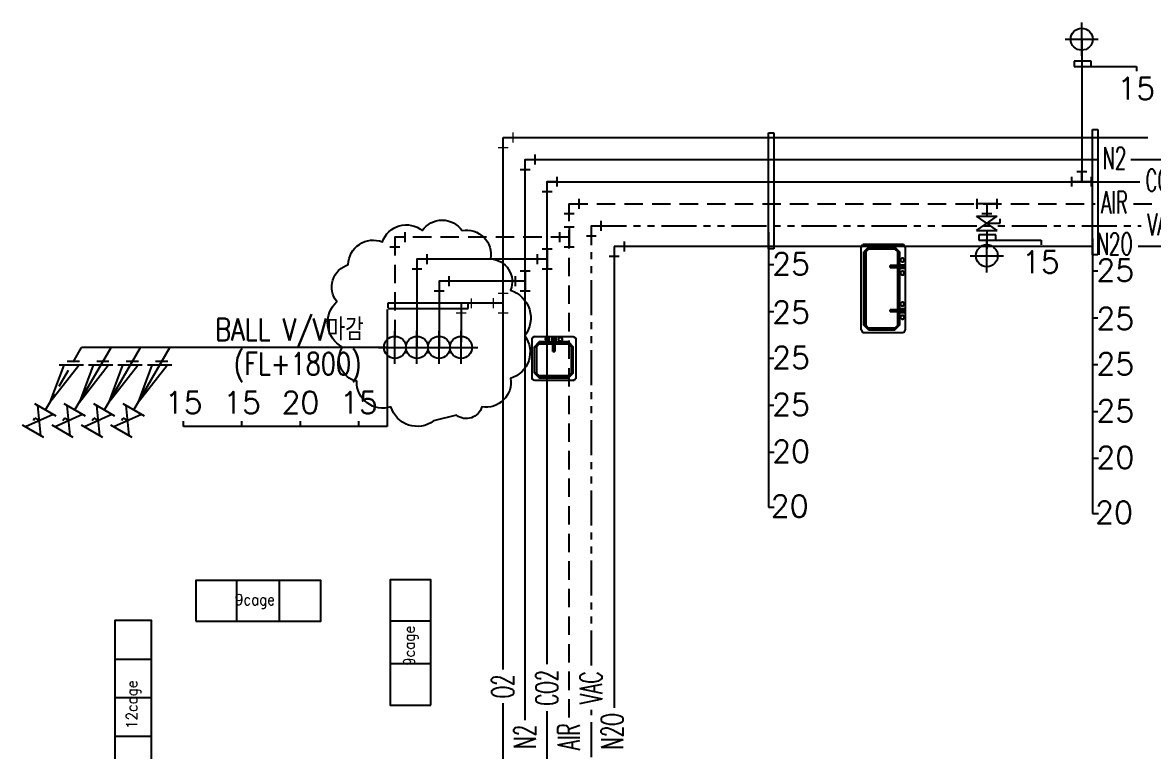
# Model space of a CAD drawing. Header units: millimetres. Extents: x 10903 to 284569, y 2319 to 62017.
# Drawn here: x 251458 to 266829, y 19816 to 29721 of the extents above; entities that cross this region are included whole.
import ezdxf
from ezdxf.enums import TextEntityAlignment as Align

# ---------------------------------------------------------------- set-up
doc = ezdxf.new("R2010")
doc.units = ezdxf.units.MM
for name, pattern in [('DASHED', [0.75, 0.5, -0.25]), ('DASHED2', [0.375, 0.25, -0.125]), ('HIDDEN', [0.375, 0.25, -0.125]), ('PHANTOM', [63.5, 31.75, -6.35, 6.35, -6.35, 6.35, -6.35])]:
    doc.linetypes.add(name, pattern=pattern)
for name, color, linetype in [('5TXT', 7, 'Continuous'), ('ex', 1, 'Continuous'), ('IVC-SPF', 1, 'Continuous'), ('pipe', 3, 'Continuous'), ('UT GAS', 4, 'Continuous'), ('UTIL-AIR', 3, 'DASHED2'), ('UTIL-CO2', 2, 'Continuous'), ('UTIL-N2', 6, 'Continuous'), ('UTIL-VACUUM', 7, 'HIDDEN'), ('기자재', 8, 'DASHED2'), ('빌트인', 8, 'Continuous')]:
    doc.layers.add(name, color=color, linetype=linetype)
doc.layers.add('UTIL-O2', color=4, linetype='Continuous', lineweight=0)
doc.styles.add('GHS', font='ROMANS.shx', dxfattribs={"bigfont": 'whgtxt.shx'})
doc.styles.add('굴림', font='simple.shx', dxfattribs={"bigfont": 'whgtxt.shx'})
doc.styles.add('으뜸체', font='simplex.shx', dxfattribs={"bigfont": 'whgtxt.shx'})

# ---------------------------------------------------------------- blocks, each defined once
blk = doc.blocks.new('SINK3')
at = {"layer": '빌트인', "linetype": 'Continuous'}
for p, q in [((-562, 0), (-600, -25)), ((-562, 0), (562, 0)), ((562, 0), (600, -25)), ((-600, -25), (-600, -575)), ((-498, -76), (-562, -140)), ((-562, -140), (-498, -76)), ((-562, -498), (-562, -140)), ((-562, -140), (-536, -140)), ((-562, -498), (-562, -140)), ((-536, -140), (-562, -140)), ((-536, -140), (-498, -102)), ((-498, -102), (-536, -140)), ((-536, -140), (-536, -498)), ((-536, -140), (-536, -498)), ((498, -76), (-498, -76)), ((-498, -102), (-498, -76)), ((-498, -76), (498, -76)), ((-498, -102), (-498, -76)), ((-498, -102), (498, -102)), ((498, -102), (-498, -102)), ((-414, -32), (-415, -38)), ((-415, -38), (-414, -32)), ((-414, -32), (-415, -38)), ((-415, -38), (-414, -32)), ((-415, -38), (-415, -38)), ((-415, -38), (-414, -45)), ((-415, -38), (-415, -38)), ((-414, -45), (-415, -38)), ((-415, -38), (-414, -45)), ((-414, -45), (-415, -38)), ((-411, -25), (-414, -32)), ((-414, -32), (-411, -25)), ((-411, -25), (-414, -32)), ((-414, -32), (-411, -25)), ((-414, -32), (-414, -32)), ((-414, -32), (-414, -32)), ((-414, -45), (-414, -45)), ((-414, -45), (-411, -51)), ((-414, -45), (-414, -45)), ((-411, -51), (-414, -45)), ((-414, -45), (-411, -51)), ((-411, -51), (-414, -45)), ((-407, -20), (-411, -25)), ((-411, -25), (-407, -20)), ((-407, -20), (-411, -25)), ((-411, -25), (-407, -20)), ((-411, -25), (-411, -25)), ((-411, -25), (-411, -25)), ((-411, -51), (-411, -51)), ((-411, -51), (-407, -56)), ((-411, -51), (-411, -51)), ((-407, -56), (-411, -51)), ((-411, -51), (-407, -56)), ((-407, -56), (-411, -51)), ((-402, -16), (-407, -20)), ((-407, -20), (-402, -16)), ((-402, -16), (-407, -20)), ((-407, -20), (-402, -16)), ((-407, -20), (-407, -20)), ((-407, -20), (-407, -20)), ((-407, -56), (-407, -56)), ((-407, -56), (-402, -60)), ((-407, -56), (-407, -56)), ((-402, -60), (-407, -56)), ((-407, -56), (-402, -60)), ((-402, -60), (-407, -56)), ((-396, -14), (-402, -16)), ((-402, -16), (-396, -14)), ((-396, -14), (-402, -16)), ((-402, -16), (-396, -14)), ((-402, -16), (-402, -16)), ((-402, -16), (-402, -16)), ((-402, -60), (-402, -60)), ((-402, -60), (-396, -63)), ((-402, -60), (-402, -60)), ((-396, -63), (-402, -60)), ((-402, -60), (-396, -63)), ((-396, -63), (-402, -60)), ((-389, -13), (-396, -14)), ((-396, -14), (-389, -13)), ((-389, -13), (-396, -14)), ((-396, -14), (-389, -13)), ((-396, -14), (-396, -14)), ((-396, -14), (-396, -14)), ((-396, -63), (-396, -63)), ((-396, -63), (-389, -64)), ((-396, -63), (-396, -63)), ((-389, -64), (-396, -63)), ((-396, -63), (-389, -64)), ((-389, -64), (-396, -63)), ((-382, -14), (-389, -13)), ((-389, -13), (-389, -13)), ((-389, -13), (-382, -14)), ((-382, -14), (-389, -13)), ((-389, -13), (-382, -14)), ((-389, -13), (-389, -13)), ((-389, -64), (-382, -63)), ((-382, -63), (-389, -64)), ((-389, -64), (-382, -63)), ((-382, -63), (-389, -64)), ((-389, -64), (-389, -64)), ((-389, -64), (-389, -64)), ((-376, -16), (-382, -14)), ((-382, -14), (-382, -14)), ((-382, -14), (-376, -16)), ((-376, -16), (-382, -14)), ((-382, -14), (-376, -16)), ((-382, -14), (-382, -14)), ((-382, -63), (-376, -60)), ((-376, -60), (-382, -63)), ((-382, -63), (-376, -60)), ((-376, -60), (-382, -63)), ((-382, -63), (-382, -63)), ((-382, -63), (-382, -63)), ((-371, -20), (-376, -16)), ((-376, -16), (-376, -16)), ((-376, -16), (-371, -20)), ((-371, -20), (-376, -16)), ((-376, -16), (-371, -20)), ((-376, -16), (-376, -16)), ((-376, -60), (-371, -56)), ((-371, -56), (-376, -60)), ((-376, -60), (-371, -56)), ((-371, -56), (-376, -60)), ((-376, -60), (-376, -60)), ((-376, -60), (-376, -60)), ((-367, -25), (-371, -20)), ((-371, -20), (-371, -20)), ((-371, -20), (-367, -25)), ((-367, -25), (-371, -20)), ((-371, -20), (-367, -25)), ((-371, -20), (-371, -20)), ((-371, -56), (-367, -51)), ((-367, -51), (-371, -56)), ((-371, -56), (-367, -51)), ((-367, -51), (-371, -56)), ((-371, -56), (-371, -56)), ((-371, -56), (-371, -56)), ((-364, -32), (-367, -25)), ((-367, -25), (-367, -25)), ((-367, -25), (-364, -32)), ((-364, -32), (-367, -25)), ((-367, -25), (-364, -32)), ((-367, -25), (-367, -25)), ((-367, -51), (-364, -45)), ((-364, -45), (-367, -51)), ((-367, -51), (-364, -45)), ((-364, -45), (-367, -51)), ((-367, -51), (-367, -51)), ((-367, -51), (-367, -51)), ((-364, -38), (-364, -32)), ((-364, -32), (-364, -32)), ((-364, -32), (-364, -38)), ((-364, -38), (-364, -32)), ((-364, -32), (-364, -38)), ((-364, -32), (-364, -32)), ((-364, -45), (-364, -38)), ((-364, -38), (-364, -38)), ((-364, -38), (-364, -45)), ((-364, -45), (-364, -38)), ((-364, -38), (-364, -45)), ((-364, -38), (-364, -38)), ((-364, -45), (-364, -45)), ((-364, -45), (-364, -45)), ((-313, -25), (-325, -13)), ((-325, -13), (-275, -13)), ((-325, -76), (-325, -13)), ((-313, -25), (-325, -13)), ((-325, -76), (-313, -64)), ((-313, -64), (-325, -76)), ((-275, -76), (-325, -76)), ((-313, -89), (-313, -25)), ((-313, -25), (-287, -25)), ((-313, -25), (-313, -64)), ((-313, -89), (-313, -25)), ((-313, -25), (-287, -25)), ((-313, -102), (-313, -64)), ((-313, -64), (-287, -64)), ((-313, -102), (-313, -64)), ((-313, -64), (-287, -64)), ((-313, -89), (-313, -204)), ((-287, -89), (-313, -89)), ((-287, -89), (-313, -89)), ((-313, -89), (-313, -102)), ((-313, -102), (-313, -89)), ((-313, -89), (-313, -204)), ((-313, -102), (-313, -204)), ((-313, -102), (-287, -102)), ((-287, -102), (-313, -102)), ((-313, -204), (-313, -102)), ((-287, -25), (-275, -13)), ((-287, -25), (-275, -13)), ((-287, -25), (-287, -89)), ((-287, -25), (-287, -64)), ((-287, -89), (-287, -25)), ((-287, -64), (-287, -102)), ((-287, -64), (-287, -102)), ((-287, -64), (-275, -76)), ((-275, -76), (-287, -64)), ((-287, -204), (-287, -89)), ((-287, -102), (-287, -89)), ((-287, -89), (-287, -204)), ((-287, -102), (-287, -89)), ((-287, -204), (-287, -102)), ((-287, -204), (-287, -102)), ((-275, -13), (-275, -76)), ((-233, -25), (-236, -32)), ((-236, -32), (-233, -25)), ((-233, -25), (-236, -32)), ((-236, -32), (-233, -25)), ((-236, -32), (-236, -32)), ((-236, -32), (-236, -38)), ((-236, -32), (-236, -32)), ((-236, -38), (-236, -32)), ((-236, -32), (-236, -38)), ((-236, -38), (-236, -32)), ((-236, -38), (-236, -38)), ((-236, -38), (-236, -45)), ((-236, -38), (-236, -38)), ((-236, -45), (-236, -38)), ((-236, -38), (-236, -45)), ((-236, -45), (-236, -38)), ((-236, -45), (-236, -45)), ((-236, -45), (-233, -51)), ((-236, -45), (-236, -45)), ((-233, -51), (-236, -45)), ((-236, -45), (-233, -51)), ((-233, -51), (-236, -45)), ((-229, -20), (-233, -25)), ((-233, -25), (-229, -20)), ((-229, -20), (-233, -25)), ((-233, -25), (-229, -20)), ((-233, -25), (-233, -25)), ((-233, -25), (-233, -25)), ((-233, -51), (-233, -51)), ((-233, -51), (-229, -56)), ((-233, -51), (-233, -51)), ((-229, -56), (-233, -51)), ((-233, -51), (-229, -56)), ((-229, -56), (-233, -51)), ((-224, -16), (-229, -20)), ((-229, -20), (-224, -16)), ((-224, -16), (-229, -20)), ((-229, -20), (-224, -16)), ((-229, -20), (-229, -20)), ((-229, -20), (-229, -20)), ((-229, -56), (-229, -56)), ((-229, -56), (-224, -60)), ((-229, -56), (-229, -56)), ((-224, -60), (-229, -56)), ((-229, -56), (-224, -60)), ((-224, -60), (-229, -56)), ((-218, -14), (-224, -16)), ((-224, -16), (-218, -14)), ((-218, -14), (-224, -16)), ((-224, -16), (-218, -14)), ((-224, -16), (-224, -16)), ((-224, -16), (-224, -16)), ((-224, -60), (-224, -60)), ((-224, -60), (-218, -63)), ((-224, -60), (-224, -60)), ((-218, -63), (-224, -60)), ((-224, -60), (-218, -63)), ((-218, -63), (-224, -60)), ((-211, -13), (-218, -14)), ((-218, -14), (-211, -13)), ((-211, -13), (-218, -14)), ((-218, -14), (-211, -13)), ((-218, -14), (-218, -14)), ((-218, -14), (-218, -14)), ((-218, -63), (-218, -63)), ((-218, -63), (-211, -64)), ((-218, -63), (-218, -63)), ((-218, -63), (-211, -64)), ((-211, -64), (-218, -63)), ((-218, -63), (-211, -64)), ((-204, -14), (-211, -13)), ((-211, -13), (-211, -13)), ((-211, -13), (-204, -14)), ((-204, -14), (-211, -13)), ((-211, -13), (-204, -14)), ((-211, -13), (-211, -13)), ((-211, -64), (-204, -63)), ((-204, -63), (-211, -64)), ((-211, -64), (-204, -63)), ((-204, -63), (-211, -64)), ((-211, -64), (-211, -64)), ((-211, -64), (-211, -64)), ((-198, -16), (-204, -14)), ((-204, -14), (-204, -14)), ((-204, -14), (-198, -16)), ((-198, -16), (-204, -14)), ((-204, -14), (-198, -16)), ((-204, -14), (-204, -14)), ((-204, -63), (-198, -60)), ((-198, -60), (-204, -63)), ((-204, -63), (-198, -60)), ((-198, -60), (-204, -63)), ((-204, -63), (-204, -63)), ((-204, -63), (-204, -63)), ((-193, -20), (-198, -16)), ((-198, -16), (-198, -16)), ((-198, -16), (-193, -20)), ((-193, -20), (-198, -16)), ((-198, -16), (-193, -20)), ((-198, -16), (-198, -16)), ((-198, -60), (-193, -56)), ((-193, -56), (-198, -60)), ((-198, -60), (-193, -56)), ((-193, -56), (-198, -60)), ((-198, -60), (-198, -60)), ((-198, -60), (-198, -60)), ((-189, -25), (-193, -20)), ((-193, -20), (-193, -20)), ((-193, -20), (-189, -25)), ((-189, -25), (-193, -20)), ((-193, -20), (-189, -25)), ((-193, -20), (-193, -20)), ((-193, -56), (-189, -51)), ((-189, -51), (-193, -56)), ((-193, -56), (-189, -51)), ((-189, -51), (-193, -56)), ((-193, -56), (-193, -56)), ((-193, -56), (-193, -56)), ((-186, -32), (-189, -25)), ((-189, -25), (-189, -25)), ((-189, -25), (-186, -32)), ((-186, -32), (-189, -25)), ((-189, -25), (-186, -32)), ((-189, -25), (-189, -25)), ((-189, -51), (-186, -45)), ((-186, -45), (-189, -51)), ((-189, -51), (-186, -45)), ((-186, -45), (-189, -51)), ((-189, -51), (-189, -51)), ((-189, -51), (-189, -51)), ((-185, -38), (-186, -32)), ((-186, -32), (-186, -32)), ((-186, -32), (-185, -38)), ((-185, -38), (-186, -32)), ((-186, -32), (-185, -38)), ((-186, -32), (-186, -32)), ((-186, -45), (-185, -38)), ((-185, -38), (-186, -45)), ((-186, -45), (-185, -38)), ((-185, -38), (-186, -45)), ((-186, -45), (-186, -45)), ((-186, -45), (-186, -45)), ((-185, -38), (-185, -38)), ((-185, -38), (-185, -38)), ((185, -38), (186, -32)), ((186, -32), (185, -38)), ((185, -38), (186, -32)), ((186, -32), (185, -38)), ((186, -45), (185, -38)), ((185, -38), (185, -38)), ((185, -38), (186, -45)), ((186, -45), (185, -38)), ((185, -38), (186, -45)), ((185, -38), (185, -38)), ((186, -32), (189, -25)), ((189, -25), (186, -32)), ((186, -32), (189, -25)), ((189, -25), (186, -32)), ((186, -32), (186, -32)), ((186, -32), (186, -32)), ((189, -51), (186, -45)), ((186, -45), (186, -45)), ((186, -45), (189, -51)), ((189, -51), (186, -45)), ((186, -45), (189, -51)), ((186, -45), (186, -45)), ((189, -25), (193, -20)), ((193, -20), (189, -25)), ((189, -25), (193, -20)), ((193, -20), (189, -25)), ((189, -25), (189, -25)), ((189, -25), (189, -25)), ((193, -56), (189, -51)), ((189, -51), (189, -51)), ((189, -51), (193, -56)), ((193, -56), (189, -51)), ((189, -51), (193, -56)), ((189, -51), (189, -51)), ((193, -20), (198, -16)), ((198, -16), (193, -20)), ((193, -20), (198, -16)), ((198, -16), (193, -20)), ((193, -20), (193, -20)), ((193, -20), (193, -20)), ((198, -60), (193, -56)), ((193, -56), (193, -56)), ((193, -56), (198, -60)), ((198, -60), (193, -56)), ((193, -56), (198, -60)), ((193, -56), (193, -56)), ((198, -16), (204, -14)), ((204, -14), (198, -16)), ((198, -16), (204, -14)), ((204, -14), (198, -16)), ((198, -16), (198, -16)), ((198, -16), (198, -16)), ((204, -63), (198, -60)), ((198, -60), (198, -60)), ((198, -60), (204, -63)), ((204, -63), (198, -60)), ((198, -60), (204, -63)), ((198, -60), (198, -60)), ((204, -14), (211, -13)), ((211, -13), (204, -14)), ((204, -14), (211, -13)), ((211, -13), (204, -14)), ((204, -14), (204, -14)), ((204, -14), (204, -14)), ((211, -64), (204, -63)), ((204, -63), (204, -63)), ((204, -63), (211, -64)), ((211, -64), (204, -63)), ((204, -63), (211, -64)), ((204, -63), (204, -63)), ((211, -13), (211, -13)), ((211, -13), (218, -14)), ((211, -13), (211, -13)), ((218, -14), (211, -13)), ((211, -13), (218, -14)), ((218, -14), (211, -13)), ((218, -63), (211, -64)), ((218, -63), (211, -64)), ((211, -64), (218, -63)), ((218, -63), (211, -64)), ((211, -64), (211, -64)), ((211, -64), (211, -64)), ((218, -14), (218, -14)), ((218, -14), (224, -16)), ((218, -14), (218, -14)), ((224, -16), (218, -14)), ((218, -14), (224, -16)), ((224, -16), (218, -14)), ((224, -60), (218, -63)), ((218, -63), (224, -60)), ((224, -60), (218, -63)), ((218, -63), (224, -60)), ((218, -63), (218, -63)), ((218, -63), (218, -63)), ((224, -16), (224, -16)), ((224, -16), (229, -20)), ((224, -16), (224, -16)), ((229, -20), (224, -16)), ((224, -16), (229, -20)), ((229, -20), (224, -16)), ((229, -56), (224, -60)), ((224, -60), (229, -56)), ((229, -56), (224, -60)), ((224, -60), (229, -56)), ((224, -60), (224, -60)), ((224, -60), (224, -60)), ((229, -20), (229, -20)), ((229, -20), (233, -25)), ((229, -20), (229, -20)), ((233, -25), (229, -20)), ((229, -20), (233, -25)), ((233, -25), (229, -20)), ((233, -51), (229, -56)), ((229, -56), (233, -51)), ((233, -51), (229, -56)), ((229, -56), (233, -51)), ((229, -56), (229, -56)), ((229, -56), (229, -56)), ((233, -25), (233, -25)), ((233, -25), (236, -32)), ((233, -25), (233, -25)), ((236, -32), (233, -25)), ((233, -25), (236, -32)), ((236, -32), (233, -25)), ((236, -45), (233, -51)), ((233, -51), (236, -45)), ((236, -45), (233, -51)), ((233, -51), (236, -45)), ((233, -51), (233, -51)), ((233, -51), (233, -51)), ((236, -32), (236, -32)), ((236, -32), (236, -38)), ((236, -32), (236, -32)), ((236, -38), (236, -32)), ((236, -32), (236, -38)), ((236, -38), (236, -32)), ((236, -38), (236, -38)), ((236, -38), (236, -45)), ((236, -38), (236, -38)), ((236, -45), (236, -38)), ((236, -38), (236, -45)), ((236, -45), (236, -38)), ((236, -45), (236, -45)), ((236, -45), (236, -45)), ((287, -25), (275, -13)), ((325, -13), (275, -13)), ((275, -13), (275, -76)), ((287, -25), (275, -13)), ((287, -64), (275, -76)), ((275, -76), (287, -64)), ((275, -76), (325, -76)), ((287, -25), (287, -89)), ((313, -25), (287, -25)), ((287, -25), (287, -64)), ((287, -89), (287, -25)), ((313, -25), (287, -25)), ((287, -64), (287, -102)), ((313, -64), (287, -64)), ((287, -64), (287, -102)), ((313, -64), (287, -64)), ((287, -204), (287, -89)), ((287, -89), (313, -89)), ((287, -89), (313, -89)), ((287, -102), (287, -89)), ((287, -89), (287, -204)), ((287, -102), (287, -89)), ((287, -204), (287, -102)), ((313, -102), (287, -102)), ((287, -102), (313, -102)), ((287, -204), (287, -102)), ((313, -25), (325, -13)), ((313, -25), (325, -13)), ((313, -89), (313, -25)), ((313, -25), (313, -64)), ((313, -89), (313, -25)), ((313, -102), (313, -64)), ((313, -102), (313, -64)), ((325, -76), (313, -64)), ((313, -64), (325, -76)), ((313, -89), (313, -204)), ((313, -89), (313, -102)), ((313, -102), (313, -89)), ((313, -89), (313, -204)), ((313, -102), (313, -204)), ((313, -204), (313, -102)), ((325, -76), (325, -13)), ((364, -32), (367, -25)), ((367, -25), (364, -32)), ((364, -32), (367, -25)), ((367, -25), (364, -32)), ((364, -38), (364, -32)), ((364, -32), (364, -32)), ((364, -32), (364, -38)), ((364, -38), (364, -32)), ((364, -32), (364, -38)), ((364, -32), (364, -32)), ((364, -45), (364, -38)), ((364, -38), (364, -38)), ((364, -38), (364, -45)), ((364, -45), (364, -38)), ((364, -38), (364, -45)), ((364, -38), (364, -38)), ((367, -51), (364, -45)), ((364, -45), (364, -45)), ((364, -45), (367, -51)), ((367, -51), (364, -45)), ((364, -45), (367, -51)), ((364, -45), (364, -45)), ((367, -25), (371, -20)), ((371, -20), (367, -25)), ((367, -25), (371, -20)), ((371, -20), (367, -25)), ((367, -25), (367, -25)), ((367, -25), (367, -25)), ((371, -56), (367, -51)), ((367, -51), (367, -51)), ((367, -51), (371, -56)), ((371, -56), (367, -51)), ((367, -51), (371, -56)), ((367, -51), (367, -51)), ((371, -20), (376, -16)), ((376, -16), (371, -20)), ((371, -20), (376, -16)), ((376, -16), (371, -20)), ((371, -20), (371, -20)), ((371, -20), (371, -20)), ((376, -60), (371, -56)), ((371, -56), (371, -56)), ((371, -56), (376, -60)), ((376, -60), (371, -56)), ((371, -56), (376, -60)), ((371, -56), (371, -56)), ((376, -16), (382, -14)), ((382, -14), (376, -16)), ((376, -16), (382, -14)), ((382, -14), (376, -16)), ((376, -16), (376, -16)), ((376, -16), (376, -16)), ((382, -63), (376, -60)), ((376, -60), (376, -60)), ((376, -60), (382, -63)), ((382, -63), (376, -60)), ((376, -60), (382, -63)), ((376, -60), (376, -60)), ((382, -14), (389, -13)), ((389, -13), (382, -14)), ((382, -14), (389, -13)), ((389, -13), (382, -14)), ((382, -14), (382, -14)), ((382, -14), (382, -14)), ((389, -64), (382, -63)), ((382, -63), (382, -63)), ((382, -63), (389, -64)), ((389, -64), (382, -63)), ((382, -63), (389, -64)), ((382, -63), (382, -63)), ((389, -13), (389, -13)), ((389, -13), (396, -14)), ((389, -13), (389, -13)), ((396, -14), (389, -13)), ((389, -13), (396, -14)), ((396, -14), (389, -13)), ((396, -63), (389, -64)), ((389, -64), (396, -63)), ((396, -63), (389, -64)), ((389, -64), (396, -63)), ((389, -64), (389, -64)), ((389, -64), (389, -64)), ((396, -14), (396, -14)), ((396, -14), (402, -16)), ((396, -14), (396, -14)), ((402, -16), (396, -14)), ((396, -14), (402, -16)), ((402, -16), (396, -14)), ((402, -60), (396, -63)), ((396, -63), (402, -60)), ((402, -60), (396, -63)), ((396, -63), (402, -60)), ((396, -63), (396, -63)), ((396, -63), (396, -63)), ((402, -16), (402, -16)), ((402, -16), (407, -20)), ((402, -16), (402, -16)), ((407, -20), (402, -16)), ((402, -16), (407, -20)), ((407, -20), (402, -16)), ((407, -56), (402, -60)), ((402, -60), (407, -56)), ((407, -56), (402, -60)), ((402, -60), (407, -56)), ((402, -60), (402, -60)), ((402, -60), (402, -60)), ((407, -20), (407, -20)), ((407, -20), (411, -25)), ((407, -20), (407, -20)), ((411, -25), (407, -20)), ((407, -20), (411, -25)), ((411, -25), (407, -20)), ((411, -51), (407, -56)), ((407, -56), (411, -51)), ((411, -51), (407, -56)), ((407, -56), (411, -51)), ((407, -56), (407, -56)), ((407, -56), (407, -56)), ((411, -25), (411, -25)), ((411, -25), (414, -32)), ((411, -25), (411, -25)), ((414, -32), (411, -25)), ((411, -25), (414, -32)), ((414, -32), (411, -25)), ((414, -45), (411, -51)), ((411, -51), (414, -45)), ((414, -45), (411, -51)), ((411, -51), (414, -45)), ((411, -51), (411, -51)), ((411, -51), (411, -51)), ((414, -32), (414, -32)), ((414, -32), (415, -38)), ((414, -32), (414, -32)), ((415, -38), (414, -32)), ((414, -32), (415, -38)), ((415, -38), (414, -32)), ((415, -38), (414, -45)), ((414, -45), (415, -38)), ((415, -38), (414, -45)), ((414, -45), (415, -38)), ((414, -45), (414, -45)), ((414, -45), (414, -45)), ((415, -38), (415, -38)), ((415, -38), (415, -38)), ((498, -76), (562, -140)), ((498, -102), (498, -76)), ((562, -140), (498, -76)), ((498, -102), (498, -76)), ((536, -140), (498, -102)), ((498, -102), (536, -140)), ((536, -140), (536, -498)), ((536, -140), (536, -498)), ((562, -140), (536, -140)), ((536, -140), (562, -140)), ((562, -498), (562, -140)), ((562, -498), (562, -140)), ((600, -25), (600, -575)), ((-313, -204), (-287, -204)), ((-313, -204), (-287, -204)), ((-313, -204), (-313, -204)), ((-287, -204), (-313, -204)), ((-313, -204), (-287, -204)), ((-313, -204), (-313, -204)), ((-287, -204), (-287, -204)), ((-287, -204), (-287, -204)), ((313, -204), (287, -204)), ((313, -204), (287, -204)), ((287, -204), (313, -204)), ((287, -204), (287, -204)), ((313, -204), (287, -204)), ((287, -204), (287, -204)), ((313, -204), (313, -204)), ((313, -204), (313, -204)), ((-562, -600), (-600, -575)), ((-562, -498), (-498, -562)), ((-536, -498), (-562, -498)), ((-562, -498), (-498, -562)), ((-536, -498), (-562, -498)), ((562, -600), (-562, -600)), ((-536, -498), (-498, -536)), ((-498, -536), (-536, -498)), ((498, -536), (-498, -536)), ((-498, -562), (-498, -536)), ((-498, -536), (498, -536)), ((-498, -536), (-498, -562)), ((-498, -562), (498, -562)), ((498, -562), (-498, -562)), ((562, -498), (498, -562)), ((536, -498), (498, -536)), ((562, -498), (498, -562)), ((498, -536), (536, -498)), ((498, -562), (498, -536)), ((498, -536), (498, -562)), ((536, -498), (562, -498)), ((536, -498), (562, -498)), ((562, -600), (600, -575))]:
    blk.add_line(p, q, dxfattribs=at)
blk = doc.blocks.new('PI')
at = {"layer": 'UTIL-AIR', "color": 1, "linetype": 'Continuous'}
for p, q in [((0, 150), (0, -150)), ((150, 0), (-150, 0))]:
    blk.add_line(p, q, dxfattribs=at)
at = {"layer": 'UTIL-AIR', "color": 2, "linetype": 'Continuous'}
blk.add_circle((0, 0), 100, dxfattribs=at)
blk = doc.blocks.new('SA30T')
at = {"color": 2, "linetype": 'Continuous'}
for p, q in [((-0.75, 1.5), (0.75, 1.5)), ((1.5, 0.75), (1.5, -0.75)), ((-0.75, -1.5), (0.75, -1.5))]:
    blk.add_line(p, q, dxfattribs=at)
at = {"color": 0, "linetype": 'Continuous'}
for p, q in [((0, 1.5), (0, -1.5)), ((0, 0), (1.5, 0))]:
    blk.add_line(p, q, dxfattribs=at)
at = {"color": 2, "linetype": 'Continuous'}
for p in [(0, 1.5), (1.5, 0), (0, -1.5)]:
    blk.add_point(p, dxfattribs=at)
blk = doc.blocks.new('SA20L')
at = {"color": 2, "linetype": 'Continuous'}
for p, q in [((1.59, 0.53), (0.53, 1.59)), ((0.53, -1.59), (1.59, -0.53))]:
    blk.add_line(p, q, dxfattribs=at)
at = {"color": 0, "linetype": 'Continuous'}
blk.add_lwpolyline([(1.06, -1.06), (0, 0), (1.06, 1.06)], dxfattribs=at)
at = {"color": 2, "linetype": 'Continuous'}
for p in [(1.06, 1.06), (1.06, -1.06)]:
    blk.add_point(p, dxfattribs=at)
blk = doc.blocks.new('0S2c-M51-005-0-3층 UTILITY배관 평면도$0$SDFASFSDAF')
at = {"layer": 'pipe', "color": 2}
for p, q in [((0, 1.25), (0, -1.25)), ((2.5, 1.25), (2.5, -1.25)), ((0, 0.9), (2.5, -0.9)), ((2.5, 0.9), (0, -0.9))]:
    blk.add_line(p, q, dxfattribs=at)
blk = doc.blocks.new('SINK2')
at = {"layer": '빌트인'}
for p, q in [((-262, 600), (-300, 575)), ((-300, 25), (-300, 575)), ((-262, 600), (262, 600)), ((-198, 562), (-262, 498)), ((-262, 498), (-198, 562)), ((-262, 498), (-262, 140)), ((-262, 498), (-262, 140)), ((-236, 498), (-262, 498)), ((-236, 498), (-262, 498)), ((-236, 498), (-198, 536)), ((-198, 536), (-236, 498)), ((-236, 140), (-236, 498)), ((-236, 140), (-236, 498)), ((198, 562), (-198, 562)), ((-198, 562), (198, 562)), ((-198, 536), (-198, 562)), ((-198, 536), (-198, 562)), ((-198, 536), (198, 536)), ((198, 536), (-198, 536)), ((262, 498), (198, 562)), ((198, 562), (198, 536)), ((262, 498), (198, 562)), ((198, 536), (198, 562)), ((236, 498), (198, 536)), ((198, 536), (236, 498)), ((236, 140), (236, 498)), ((236, 498), (262, 498)), ((236, 140), (236, 498)), ((236, 498), (262, 498)), ((262, 600), (300, 575)), ((262, 498), (262, 140)), ((262, 498), (262, 140)), ((300, 25), (300, 575)), ((-13, 204), (-13, 89)), ((13, 204), (-13, 204)), ((-13, 204), (-13, 102)), ((13, 204), (-13, 204)), ((-13, 204), (13, 204)), ((13, 204), (-13, 204)), ((-13, 204), (-13, 102)), ((-13, 89), (-13, 204)), ((13, 89), (13, 204)), ((13, 102), (13, 204)), ((13, 204), (13, 102)), ((13, 89), (13, 204)), ((-262, 0), (-300, 25)), ((-262, 140), (-198, 76)), ((-262, 140), (-236, 140)), ((-198, 76), (-262, 140)), ((-262, 140), (-236, 140)), ((262, 0), (-262, 0)), ((-198, 102), (-236, 140)), ((-236, 140), (-198, 102)), ((198, 102), (-198, 102)), ((-198, 102), (198, 102)), ((-198, 76), (-198, 102)), ((-198, 102), (-198, 76)), ((-198, 76), (198, 76)), ((198, 76), (-198, 76)), ((-114, 45), (-115, 38)), ((-115, 38), (-114, 45)), ((-114, 45), (-115, 38)), ((-115, 38), (-114, 45)), ((-115, 38), (-114, 32)), ((-114, 32), (-115, 38)), ((-115, 38), (-114, 32)), ((-114, 32), (-115, 38)), ((-111, 51), (-114, 45)), ((-114, 45), (-111, 51)), ((-111, 51), (-114, 45)), ((-114, 45), (-111, 51)), ((-114, 32), (-111, 25)), ((-111, 25), (-114, 32)), ((-114, 32), (-111, 25)), ((-111, 25), (-114, 32)), ((-107, 56), (-111, 51)), ((-111, 51), (-107, 56)), ((-107, 56), (-111, 51)), ((-111, 51), (-107, 56)), ((-111, 25), (-107, 20)), ((-107, 20), (-111, 25)), ((-111, 25), (-107, 20)), ((-107, 20), (-111, 25)), ((-102, 60), (-107, 56)), ((-107, 56), (-102, 60)), ((-102, 60), (-107, 56)), ((-107, 56), (-102, 60)), ((-107, 20), (-102, 16)), ((-102, 16), (-107, 20)), ((-107, 20), (-102, 16)), ((-102, 16), (-107, 20)), ((-96, 63), (-102, 60)), ((-102, 60), (-96, 63)), ((-96, 63), (-102, 60)), ((-102, 60), (-96, 63)), ((-102, 16), (-96, 14)), ((-96, 14), (-102, 16)), ((-102, 16), (-96, 14)), ((-96, 14), (-102, 16)), ((-89, 64), (-96, 63)), ((-96, 63), (-89, 64)), ((-89, 64), (-96, 63)), ((-96, 63), (-89, 64)), ((-96, 14), (-89, 13)), ((-89, 13), (-96, 14)), ((-96, 14), (-89, 13)), ((-89, 13), (-96, 14)), ((-82, 63), (-89, 64)), ((-82, 63), (-89, 64)), ((-89, 64), (-82, 63)), ((-82, 63), (-89, 64)), ((-89, 13), (-82, 14)), ((-82, 14), (-89, 13)), ((-89, 13), (-82, 14)), ((-82, 14), (-89, 13)), ((-76, 60), (-82, 63)), ((-82, 63), (-76, 60)), ((-76, 60), (-82, 63)), ((-82, 63), (-76, 60)), ((-82, 14), (-76, 16)), ((-76, 16), (-82, 14)), ((-82, 14), (-76, 16)), ((-76, 16), (-82, 14)), ((-71, 56), (-76, 60)), ((-76, 60), (-71, 56)), ((-71, 56), (-76, 60)), ((-76, 60), (-71, 56)), ((-76, 16), (-71, 20)), ((-71, 20), (-76, 16)), ((-76, 16), (-71, 20)), ((-71, 20), (-76, 16)), ((-67, 51), (-71, 56)), ((-71, 56), (-67, 51)), ((-67, 51), (-71, 56)), ((-71, 56), (-67, 51)), ((-71, 20), (-67, 25)), ((-67, 25), (-71, 20)), ((-71, 20), (-67, 25)), ((-67, 25), (-71, 20)), ((-64, 45), (-67, 51)), ((-67, 51), (-64, 45)), ((-64, 45), (-67, 51)), ((-67, 51), (-64, 45)), ((-67, 25), (-64, 32)), ((-64, 32), (-67, 25)), ((-67, 25), (-64, 32)), ((-64, 32), (-67, 25)), ((-64, 38), (-64, 45)), ((-64, 45), (-64, 38)), ((-64, 38), (-64, 45)), ((-64, 45), (-64, 38)), ((-64, 32), (-64, 38)), ((-64, 38), (-64, 32)), ((-64, 32), (-64, 38)), ((-64, 38), (-64, 32)), ((-13, 64), (-25, 76)), ((-25, 76), (25, 76)), ((-25, 76), (-13, 64)), ((-25, 13), (-25, 76)), ((-13, 25), (-25, 13)), ((-13, 25), (-25, 13)), ((25, 13), (-25, 13)), ((13, 102), (-13, 102)), ((-13, 102), (13, 102)), ((-13, 64), (-13, 102)), ((-13, 102), (-13, 89)), ((-13, 102), (-13, 89)), ((-13, 64), (-13, 102)), ((-13, 89), (13, 89)), ((-13, 89), (13, 89)), ((-13, 25), (-13, 89)), ((-13, 89), (-13, 25)), ((13, 64), (-13, 64)), ((13, 64), (-13, 64)), ((-13, 25), (-13, 64)), ((13, 25), (-13, 25)), ((13, 25), (-13, 25)), ((13, 102), (13, 64)), ((13, 89), (13, 102)), ((13, 102), (13, 64)), ((13, 102), (13, 89)), ((13, 89), (13, 25)), ((13, 89), (13, 25)), ((25, 76), (13, 64)), ((13, 64), (25, 76)), ((13, 25), (13, 64)), ((13, 25), (25, 13)), ((13, 25), (25, 13)), ((25, 76), (25, 13)), ((67, 51), (64, 45)), ((64, 45), (67, 51)), ((67, 51), (64, 45)), ((64, 45), (67, 51)), ((64, 38), (64, 45)), ((64, 45), (64, 38)), ((64, 38), (64, 45)), ((64, 45), (64, 38)), ((64, 38), (64, 32)), ((64, 32), (64, 38)), ((64, 38), (64, 32)), ((64, 32), (64, 38)), ((64, 32), (67, 25)), ((67, 25), (64, 32)), ((64, 32), (67, 25)), ((67, 25), (64, 32)), ((71, 56), (67, 51)), ((67, 51), (71, 56)), ((71, 56), (67, 51)), ((67, 51), (71, 56)), ((67, 25), (71, 20)), ((71, 20), (67, 25)), ((67, 25), (71, 20)), ((71, 20), (67, 25)), ((76, 60), (71, 56)), ((71, 56), (76, 60)), ((76, 60), (71, 56)), ((71, 56), (76, 60)), ((71, 20), (76, 16)), ((76, 16), (71, 20)), ((71, 20), (76, 16)), ((76, 16), (71, 20)), ((82, 63), (76, 60)), ((76, 60), (82, 63)), ((82, 63), (76, 60)), ((76, 60), (82, 63)), ((76, 16), (82, 14)), ((82, 14), (76, 16)), ((76, 16), (82, 14)), ((82, 14), (76, 16)), ((89, 64), (82, 63)), ((82, 63), (89, 64)), ((89, 64), (82, 63)), ((82, 63), (89, 64)), ((82, 14), (89, 13)), ((89, 13), (82, 14)), ((82, 14), (89, 13)), ((89, 13), (82, 14)), ((96, 63), (89, 64)), ((89, 64), (96, 63)), ((96, 63), (89, 64)), ((89, 64), (96, 63)), ((89, 13), (96, 14)), ((96, 14), (89, 13)), ((89, 13), (96, 14)), ((96, 14), (89, 13)), ((102, 60), (96, 63)), ((96, 63), (102, 60)), ((102, 60), (96, 63)), ((96, 63), (102, 60)), ((96, 14), (102, 16)), ((102, 16), (96, 14)), ((96, 14), (102, 16)), ((102, 16), (96, 14)), ((107, 56), (102, 60)), ((102, 60), (107, 56)), ((107, 56), (102, 60)), ((102, 60), (107, 56)), ((102, 16), (107, 20)), ((107, 20), (102, 16)), ((102, 16), (107, 20)), ((107, 20), (102, 16)), ((111, 51), (107, 56)), ((107, 56), (111, 51)), ((111, 51), (107, 56)), ((107, 56), (111, 51)), ((107, 20), (111, 25)), ((111, 25), (107, 20)), ((107, 20), (111, 25)), ((111, 25), (107, 20)), ((114, 45), (111, 51)), ((111, 51), (114, 45)), ((114, 45), (111, 51)), ((111, 51), (114, 45)), ((111, 25), (114, 32)), ((114, 32), (111, 25)), ((111, 25), (114, 32)), ((114, 32), (111, 25)), ((115, 38), (114, 45)), ((114, 45), (115, 38)), ((115, 38), (114, 45)), ((114, 45), (115, 38)), ((114, 32), (115, 38)), ((115, 38), (114, 32)), ((114, 32), (115, 38)), ((115, 38), (114, 32)), ((198, 76), (262, 140)), ((236, 140), (198, 102)), ((262, 140), (198, 76)), ((198, 102), (236, 140)), ((198, 102), (198, 76)), ((198, 102), (198, 76)), ((262, 140), (236, 140)), ((236, 140), (262, 140)), ((262, 0), (300, 25))]:
    blk.add_line(p, q, dxfattribs=at)
blk = doc.blocks.new('rabbit')
at = {"layer": '빌트인', "linetype": 'Continuous', "lineweight": -3}
for p, q in [((-250, 525), (250, 525)), ((-250, 0), (250, 0)), ((-250, -525), (250, -525))]:
    blk.add_line(p, q, dxfattribs=at)
blk.add_lwpolyline([(-250, -1050), (250, -1050), (250, 1050), (-250, 1050)], close=True, dxfattribs=at)
blk = doc.blocks.new('rabbit2')
at = {"layer": '빌트인', "linetype": 'Continuous', "lineweight": -3}
for p, q in [((0, -275), (0, 275)), ((580, -275), (580, 275))]:
    blk.add_line(p, q, dxfattribs=at)
blk.add_lwpolyline([(-560, -275), (1140, -275), (1140, 275), (-560, 275)], close=True, dxfattribs=at)

msp = doc.modelspace()

# ---------------------------------------------------------------- linework, layer by layer
at = {"color": 1, "linetype": 'Continuous'}
for p, q in [((259634, 26677.6), (259499, 26677.6)), ((259499, 26677.6), (259499, 26542.6))]:
    msp.add_line(p, q, dxfattribs=at)
at = {"color": 2, "linetype": 'Continuous', "lineweight": -3}
for p, q in [((259634, 26745.1), (259634, 26610.1)), ((259566.5, 26542.6), (259431.5, 26542.6))]:
    msp.add_line(p, q, dxfattribs=at)
at = {"layer": 'ex', "ltscale": 3000}
for p, q in [((265981.4, 29196.5), (265752.3, 29196.5)), ((265752.3, 29124.5), (265981.4, 29124.5)), ((265981.4, 29124.5), (265981.4, 29196.5)), ((261595, 28225.1), (261667, 28225.1)), ((261595, 26648.9), (261595, 28225.1)), ((261667, 28225.1), (261667, 26648.9)), ((266002.6, 28269.5), (266074.6, 28269.5)), ((266002.6, 26563.8), (266002.6, 28269.5)), ((266074.6, 28269.5), (266074.6, 26563.8)), ((261595, 26872), (261595, 23133.8)), ((264684.7, 26836.9), (264455.6, 26836.9)), ((264684.7, 26764.9), (264684.7, 26836.9)), ((266002.6, 26786.9), (266002.6, 23048.7)), ((261595, 26432.4), (261667, 26432.4)), ((266002.6, 26347.3), (266074.6, 26347.3)), ((256414.6, 25823.6), (256414.6, 24233.7)), ((257512.5, 25906.4), (256424.5, 25906.4)), ((256424.5, 25834.4), (257512.5, 25834.4)), ((257512.5, 25834.4), (257512.5, 25906.4)), ((261595, 25795.4), (261667, 25795.4)), ((266002.6, 25710.3), (266074.6, 25710.3)), ((261595, 25158.5), (261667, 25158.5)), ((266002.6, 25073.4), (266074.6, 25073.4)), ((261595, 24521.5), (261667, 24521.5)), ((253645.2, 24233.7), (253645.2, 24305.7)), ((254439.2, 24233.7), (254439.2, 24305.7)), ((255233.3, 24233.7), (255233.3, 24305.7)), ((256027.4, 24233.7), (256027.4, 24305.7)), ((266002.6, 24436.4), (266074.6, 24436.4)), ((256414.6, 24233.7), (253645.2, 24233.7))]:
    msp.add_line(p, q, dxfattribs=at)
at = {"layer": 'ex', "linetype": 'PHANTOM', "ltscale": 2}
for p, q in [((261667, 26648.9), (261595, 26648.9)), ((266074.6, 26563.8), (266002.6, 26563.8)), ((256424.5, 25906.4), (256424.5, 25834.4))]:
    msp.add_line(p, q, dxfattribs=at)
at = {"layer": 'UT GAS', "color": 1, "ltscale": 10}
msp.add_line((256406, 25306.4), (252259.6, 25306.4), dxfattribs=at)
at = {"layer": 'UT GAS', "color": 2, "ltscale": 10}
for p, q in [((251829.6, 24561.7), (252222.9, 25063.7)), ((252015.9, 25063.7), (251829.6, 24561.7)), ((252285, 25063.7), (251953.8, 25063.7)), ((252230.9, 25113.4), (252065.3, 25113.4)), ((252229.6, 24561.7), (252622.9, 25063.7)), ((252415.9, 25063.7), (252229.6, 24561.7)), ((252685, 25063.7), (252353.8, 25063.7)), ((252630.9, 25113.4), (252465.3, 25113.4)), ((252629.6, 24561.7), (253022.9, 25063.7)), ((252815.9, 25063.7), (252629.6, 24561.7)), ((253085, 25063.7), (252753.8, 25063.7)), ((253030.9, 25113.4), (252865.3, 25113.4)), ((253029.6, 24561.7), (253422.9, 25063.7)), ((253215.9, 25063.7), (253029.6, 24561.7)), ((253485, 25063.7), (253153.8, 25063.7)), ((253430.9, 25113.4), (253265.3, 25113.4)), ((251604.9, 24311.2), (251625.4, 24346.7)), ((251685.5, 24312), (251625.4, 24346.7)), ((252004.9, 24311.2), (252025.4, 24346.7)), ((252085.5, 24312), (252025.4, 24346.7)), ((252404.9, 24311.2), (252425.4, 24346.7)), ((252485.5, 24312), (252425.4, 24346.7)), ((252804.9, 24311.2), (252825.4, 24346.7)), ((252885.5, 24312), (252825.4, 24346.7))]:
    msp.add_line(p, q, dxfattribs=at)
at = {"layer": 'UTIL-AIR', "linetype": 'DASHED', "lineweight": -3, "ltscale": 500}
for p, q in [((258888.8, 27259.4), (266038.8, 27259.4)), ((258888.8, 20274.6), (258888.8, 27259.4)), ((264564.8, 27259.4), (264564.8, 27092.8)), ((266557.4, 27259.4), (271862.7, 27259.4)), ((256518.5, 26806.4), (256518.5, 25306.4)), ((258888.8, 26806.4), (256518.5, 26806.4)), ((264564.8, 26896.8), (264564.8, 26551.9)), ((251768.8, 24456.4), (252259.6, 25306.4))]:
    msp.add_line(p, q, dxfattribs=at)
at = {"layer": 'UTIL-CO2', "linetype": 'Continuous', "lineweight": -3}
for p, q in [((258588.8, 27559.4), (266644.1, 27559.4)), ((258588.8, 20999.9), (258588.8, 27559.4)), ((264424.8, 26896.8), (264704.8, 27092.8)), ((264424.8, 27092.8), (264704.8, 27092.8)), ((264704.8, 26896.8), (264424.8, 27092.8)), ((264746.3, 26994.8), (264746.3, 27056.1)), ((264564.8, 26994.8), (264746.3, 26994.8)), ((264424.8, 26896.8), (264704.8, 26896.8)), ((256818.5, 26506.4), (256818.5, 25306.4)), ((258588.8, 26506.4), (256818.5, 26506.4)), ((252168.8, 24456.4), (252659.6, 25306.4)), ((258588.8, 12470.2), (258588.8, 20361.3))]:
    msp.add_line(p, q, dxfattribs=at)
at = {"layer": 'UTIL-N2', "linetype": 'Continuous', "lineweight": -3}
for p, q in [((258288.8, 27859.4), (266073.1, 27859.4)), ((258288.8, 20240.3), (258288.8, 27859.4)), ((266523.1, 27859.4), (271173.7, 27859.4)), ((257118.5, 26206.4), (257118.5, 25306.4)), ((258288.8, 26206.4), (257118.5, 26206.4)), ((252568.8, 24456.4), (253059.6, 25306.4))]:
    msp.add_line(p, q, dxfattribs=at)
at = {"layer": 'UTIL-O2', "linetype": 'Continuous', "lineweight": -3}
for p, q in [((257988.8, 28159.4), (266752.7, 28159.4)), ((257988.8, 20928.5), (257988.8, 28159.4)), ((257418.5, 25906.4), (257418.5, 25376.7)), ((257988.8, 25906.4), (257418.5, 25906.4)), ((252968.8, 24456.4), (253459.6, 25306.4)), ((257988.8, 11870.2), (257988.8, 20469.9))]:
    msp.add_line(p, q, dxfattribs=at)
at = {"layer": 'UTIL-VACUUM', "linetype": 'PHANTOM', "lineweight": -3, "ltscale": 15}
for p, q in [((259188.8, 26959.4), (266661.3, 26959.4)), ((259188.8, 20982.7), (259188.8, 26959.4)), ((259188.8, 13070.2), (259188.8, 20378.5))]:
    msp.add_line(p, q, dxfattribs=at)
at = {"layer": '빌트인', "color": 2, "linetype": 'Continuous', "lineweight": -3}
msp.add_line((265854.6, 29496.4), (265854.6, 27559.4), dxfattribs=at)
at = {"layer": '빌트인', "color": 1, "linetype": 'Continuous', "lineweight": -3}
for p, q in [((265752.3, 29196.5), (265752.3, 29124.5)), ((265752.3, 29124.5), (266598.2, 29124.5)), ((266598.2, 29124.5), (266598.2, 29124.5)), ((266598.2, 29124.5), (266598.2, 29059.7)), ((264455.6, 26836.9), (264455.6, 26764.9)), ((264455.6, 26764.9), (265301.6, 26764.9)), ((265301.6, 26764.9), (265301.6, 26764.9)), ((265301.6, 26764.9), (265301.6, 26700)), ((265982.5, 26677.6), (259499, 26677.6)), ((272377.7, 26677.6), (266621, 26677.6)), ((259499, 26542.6), (259499, 20407)), ((261595, 23884.5), (261595, 23884.5)), ((261595, 23884.5), (261674.3, 23884.5)), ((266002.6, 23799.4), (266002.6, 23799.4)), ((266002.6, 23799.4), (266081.9, 23799.4)), ((261595, 23133.8), (261674.3, 23133.8)), ((266002.6, 23048.7), (266081.9, 23048.7))]:
    msp.add_line(p, q, dxfattribs=at)
at = {"layer": '빌트인', "color": 3, "linetype": 'Continuous', "lineweight": -3}
msp.add_lwpolyline([(257044.4, 24306.6, -0.5205671), (256464, 24499.8, -0.5205671), (255999.7, 24847.5, -0.5205671), (255806.2, 25311.2, -0.5205671), (255728.8, 25929.5, -0.5205671), (255883.6, 26431.8, -0.5205671), (256347.9, 26741, -0.5205671), (256889.6, 26895.5, -0.5205671), (257431.4, 26895.5, -0.5205671), (257818.3, 26509.1, -0.5205671), (258089.2, 26084.1, -0.5205671), (258282.6, 25465.8, -0.5205671), (258089.2, 24886.2, -0.5205671), (257702.2, 24499.8, -0.5205671), (257354, 24383.9)], format="xyb", close=True, dxfattribs=at)

# ---------------------------------------------------------------- block references
at = {"layer": 'UT GAS', "xscale": -133.3326188933681, "yscale": 133.3326188933681, "zscale": 133.3326188933681, "rotation": 240.0000000005227}
for p in [(251602.1, 24167.7), (252002.1, 24167.7), (252402.1, 24167.7), (252802.1, 24167.7)]:
    msp.add_blockref('0S2c-M51-005-0-3층 UTILITY배관 평면도$0$SDFASFSDAF', p, dxfattribs=at)
at = {"layer": 'UTIL-AIR', "linetype": 'DASHED', "lineweight": -3, "ltscale": 500, "zscale": 90.00000000011707}
for p, xscale, yscale, rotation in [((258888.8, 27259.8), 90.00000000011705, 90.0000000001171, 315.0000000000002), ((256518.5, 26806.4), -90.00000000011707, 90.00000000011707, 134.9999999999999)]:
    msp.add_blockref('SA20L', p, dxfattribs=dict(at, xscale=xscale, yscale=yscale, rotation=rotation))
at = {"layer": 'UTIL-AIR', "linetype": 'Continuous', "lineweight": -3}
for name, p, xscale, yscale, zscale, rotation in [('SA30T', (264564.8, 27259.4), 90, 90, 90, 270.0000002449909), ('PI', (264564.8, 26551.9), 1.5, 1.5, 1.5, 180), ('PI', (257418.5, 25306.4), 1.5, 1.5, 1.5, 180)]:
    msp.add_blockref(name, p, dxfattribs=dict(at, xscale=xscale, yscale=yscale, zscale=zscale, rotation=rotation))
at = {"layer": 'UTIL-AIR', "linetype": 'DASHED', "lineweight": -3, "ltscale": 500, "xscale": -90, "yscale": 90, "zscale": 90}
msp.add_blockref('SA30T', (258888.8, 26806.4), dxfattribs=at)
at = {"layer": 'UTIL-CO2', "linetype": 'Continuous', "lineweight": -3}
for name, p, xscale, yscale, zscale, rotation in [('PI', (265854.6, 29496.4), 1.5, 1.5, 1.5, 180), ('SA30T', (265854.6, 27559.4), -90, 90, 90, 270), ('SA20L', (258588.8, 27559.8), 90.00000000011705, 90.0000000001171, 90.00000000011707, 315.0000000000002), ('SA20L', (256818.5, 26506.4), -90.00000000011707, 90.00000000011707, 90.00000000011707, 134.9999999999999), ('PI', (257118.5, 25306.4), 1.5, 1.5, 1.5, 180)]:
    msp.add_blockref(name, p, dxfattribs=dict(at, xscale=xscale, yscale=yscale, zscale=zscale, rotation=rotation))
at = {"layer": 'UTIL-CO2', "linetype": 'Continuous', "lineweight": -3, "xscale": -90, "yscale": 90, "zscale": 90}
msp.add_blockref('SA30T', (258588.8, 26506.4), dxfattribs=at)
at = {"layer": 'UTIL-N2', "linetype": 'Continuous', "lineweight": -3}
for name, p, xscale, yscale, zscale, rotation in [('SA20L', (258288.8, 27859.8), 90.00000000011705, 90.0000000001171, 90.00000000011707, 315.0000000000002), ('SA20L', (257118.5, 26206.4), -90.00000000011707, 90.00000000011707, 90.00000000011707, 134.9999999999999), ('PI', (256818.5, 25306.4), 1.5, 1.5, 1.5, 180)]:
    msp.add_blockref(name, p, dxfattribs=dict(at, xscale=xscale, yscale=yscale, zscale=zscale, rotation=rotation))
at = {"layer": 'UTIL-N2', "linetype": 'Continuous', "lineweight": -3, "xscale": -90, "yscale": 90, "zscale": 90}
msp.add_blockref('SA30T', (258288.8, 26206.4), dxfattribs=at)
at = {"layer": 'UTIL-O2', "linetype": 'Continuous', "lineweight": -3, "zscale": 90.00000000011707}
for p, xscale, yscale, rotation in [((257988.8, 28159.8, 0), 90.00000000011705, 90.0000000001171, 315.0000000000002), ((257418.5, 25906.4), -90.00000000011707, 90.00000000011707, 134.9999999999999)]:
    msp.add_blockref('SA20L', p, dxfattribs=dict(at, xscale=xscale, yscale=yscale, rotation=rotation))
at = {"layer": 'UTIL-O2', "linetype": 'Continuous', "lineweight": -3, "xscale": -90, "yscale": 90, "zscale": 90}
msp.add_blockref('SA30T', (257988.8, 25906.4), dxfattribs=at)
at = {"layer": 'UTIL-VACUUM', "linetype": 'PHANTOM', "lineweight": -3, "ltscale": 15, "xscale": 90.00000000011705, "yscale": 90.0000000001171, "zscale": 90.00000000011707, "rotation": 315.0000000000002}
msp.add_blockref('SA20L', (259188.8, 26959.8, 0), dxfattribs=at)
at = {"layer": 'UTIL-VACUUM', "linetype": 'Continuous', "lineweight": -3, "xscale": 1.5, "yscale": 1.5, "zscale": 1.5, "rotation": 180}
msp.add_blockref('PI', (256518.5, 25306.4), dxfattribs=at)
at = {"layer": '빌트인', "rotation": 270}
msp.add_blockref('SINK3', (263454.6, 26106.4), dxfattribs=at)
msp.add_blockref('SINK3', (263454.6, 26106.4), dxfattribs=at)
at = {"layer": '빌트인', "lineweight": -3, "rotation": 180}
msp.add_blockref('SINK2', (258679.6, 25456.4), dxfattribs=at)
at = {"layer": '빌트인', "linetype": 'Continuous', "lineweight": -3}
for name, p in [('rabbit2', (254370.5, 21861.4)), ('rabbit', (252960.5, 20546.4))]:
    msp.add_blockref(name, p, dxfattribs=at)
at = {"layer": '빌트인', "linetype": 'Continuous', "lineweight": -3, "rotation": 90}
msp.add_blockref('rabbit2', (256729.6, 21006.3), dxfattribs=at)

# ---------------------------------------------------------------- texts
at = {"layer": '5TXT', "color": 7, "style": '굴림'}
for s, rotation, p in [('15', 0, (266595.4, 28827.3)), ('15', 0, (265298.7, 26467.7)), ('15', 360, (253646.6, 24556.7)), ('15', 360, (254440.7, 24556.7)), ('20', 360, (255234.8, 24556.7)), ('15', 360, (256028.9, 24556.7))]:
    msp.add_text(s, height=300, rotation=rotation, dxfattribs=at).set_placement(p, align=Align.MIDDLE_CENTER)
for s, p in [('25', (261903.9, 26442.2)), ('25', (266311.6, 26357.1)), ('25', (261903.9, 25785.5)), ('25', (266311.6, 25700.4)), ('25', (261903.9, 25168.2)), ('25', (266311.6, 25083.1)), ('25', (261903.9, 24531.2)), ('25', (266311.6, 24446.1)), ('20', (261903.9, 23894.3)), ('20', (266311.6, 23809.2)), ('20', (261885, 23149.8)), ('20', (266292.7, 23064.7))]:
    msp.add_text(s, height=300, dxfattribs=at).set_placement(p, align=Align.MIDDLE_CENTER)
at = {"layer": 'IVC-SPF', "color": 5, "style": '으뜸체', "width": 0.9}
msp.add_text('9cage', height=150, dxfattribs=at).set_placement((254343.2, 21804.7, -2807))
msp.add_text('9cage', height=150, rotation=90, dxfattribs=at).set_placement((256786.3, 20979, -2807))
at = {"layer": 'UT GAS', "color": 7, "ltscale": 10, "style": 'GHS', "width": 0.6}
for s, p in [('N2', (266298.1, 27878.6, 0)), ('CO2', (266963.4, 27578.6, 0)), ('AIR', (266298.1, 27278.6, 0)), ('VAC', (266963.4, 26978.6, 0)), ('N2O', (266301.8, 26713.8, 0))]:
    msp.add_text(s, height=300, dxfattribs=at).set_placement(p, align=Align.MIDDLE_CENTER)
at = {"layer": 'UT GAS', "color": 7, "ltscale": 10, "style": 'GHS', "width": 0.8}
for s, p in [('BALL V/V마감', (255086.7, 25529.1)), ('(FL+1800)', (255197.3, 25064.1))]:
    msp.add_text(s, height=300, dxfattribs=at).set_placement(p, align=Align.MIDDLE)
at = {"layer": 'UT GAS', "color": 7, "ltscale": 10, "style": 'GHS', "width": 0.6}
for s, p in [('O2', (257983.5, 20699.2, 0)), ('CO2', (258583.5, 20680.6, 0)), ('VAC', (259183.5, 20680.6, 0)), ('N2O', (259472, 20087.7, 0)), ('N2', (258283.5, 20015.3, 0)), ('AIR', (258883.5, 20015.3, 0))]:
    msp.add_text(s, height=300, rotation=90, dxfattribs=at).set_placement(p, align=Align.MIDDLE_CENTER)
at = {"layer": '기자재', "style": '으뜸체', "width": 0.9}
msp.add_text('9cage', height=150, dxfattribs=at).set_placement((254343.2, 21804.7, -2807))
for s, p in [('9cage', (256786.3, 20979, -2807)), ('12cage', (253016.3, 20120.8, -2807)), ('12cage', (253016.3, 20120.8, -2807))]:
    msp.add_text(s, height=150, rotation=90, dxfattribs=at).set_placement(p)

doc.saveas('drawing.dxf')
